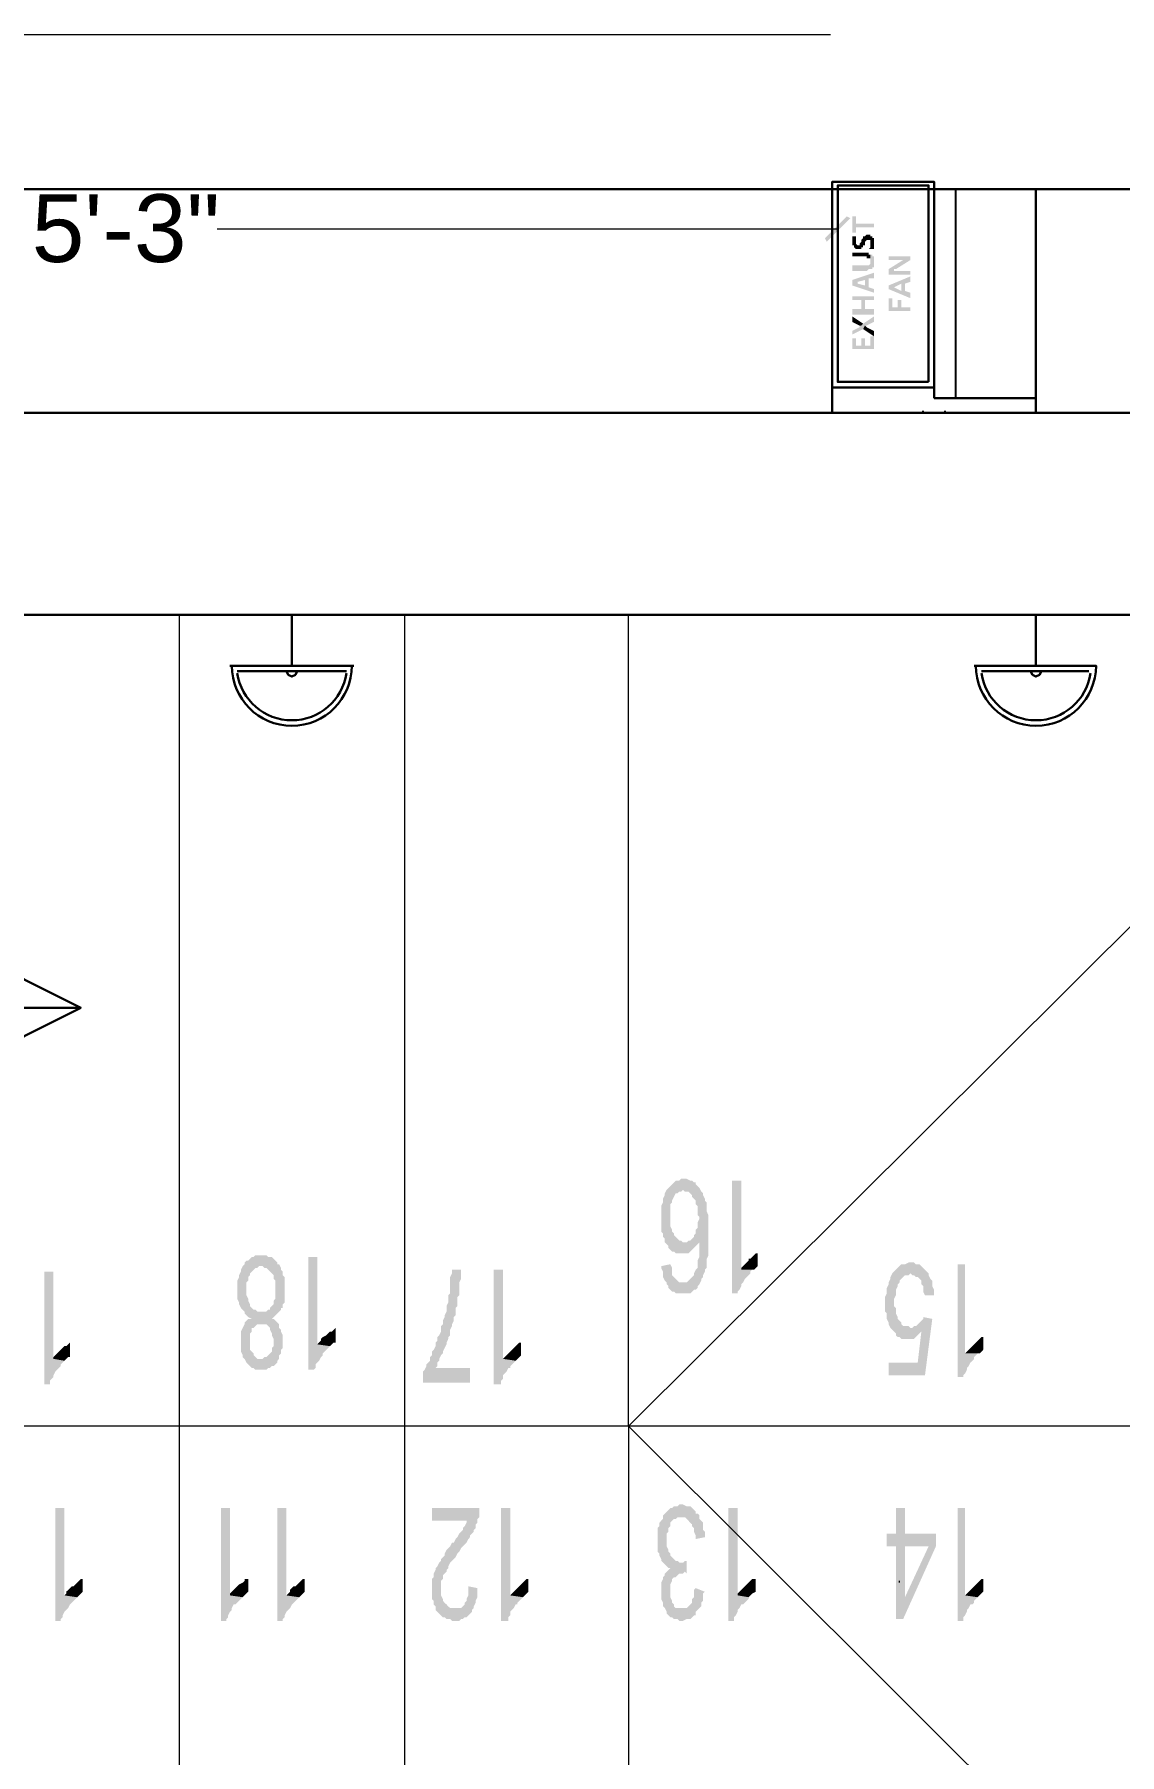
# Model space of a CAD drawing. Header units: inches. Extents: x 3324238 to 135265466, y -1036581 to 20094598.
# Drawn here: x 3353589 to 3353637.1, y -519429.8 to -519353.6 of the extents above; entities that cross this region are included whole.
import ezdxf

# ---------------------------------------------------------------- set-up
doc = ezdxf.new("R2010")
doc.units = ezdxf.units.IN
doc.header["$MEASUREMENT"] = 0
for name, color, linetype in [('PDF_Geometry', 7, 'Continuous'), ('PDF_Solid Fills', 7, 'Continuous'), ('PDF_Text', 1, 'Continuous')]:
    doc.layers.add(name, color=color, linetype=linetype)
doc.styles.add('PDF Arial', font='arial.ttf')

msp = doc.modelspace()

# ---------------------------------------------------------------- hatches: boundary and pattern name
at = {"layer": 'PDF_Solid Fills', "lineweight": 30, "transparency": 33554559}
for color, points in [(256, [(3353625.263, -519361.651), (3353625.263, -519362.376), (3353625.424, -519362.376), (3353625.424, -519362.135), (3353626.23, -519362.135), (3353626.23, -519361.974), (3353625.424, -519361.974), (3353625.424, -519361.651)]), (256, [(3353625.263, -519362.779), (3353625.263, -519362.779), (3353625.263, -519362.779), (3353625.263, -519362.86), (3353625.263, -519362.86), (3353625.263, -519362.86), (3353625.263, -519362.86), (3353625.263, -519362.94), (3353625.263, -519362.94), (3353625.344, -519362.94), (3353625.344, -519363.021), (3353625.344, -519363.021), (3353625.344, -519363.021), (3353625.344, -519363.021), (3353625.344, -519363.021), (3353625.424, -519363.102), (3353625.424, -519362.779), (3353625.424, -519362.699), (3353625.424, -519362.699), (3353625.424, -519362.699), (3353625.424, -519362.618), (3353625.424, -519362.618), (3353625.424, -519362.618), (3353625.424, -519362.538), (3353625.424, -519362.538), (3353625.505, -519362.538), (3353625.263, -519362.538), (3353625.263, -519362.538), (3353625.263, -519362.538), (3353625.263, -519362.618), (3353625.263, -519362.618), (3353625.263, -519362.618), (3353625.263, -519362.618), (3353625.263, -519362.699), (3353625.263, -519362.699)]), (256, [(3353625.424, -519363.102), (3353625.424, -519363.102), (3353625.424, -519363.102), (3353625.424, -519363.102), (3353625.505, -519363.102), (3353625.505, -519363.102), (3353625.505, -519363.102), (3353625.505, -519363.102), (3353625.586, -519363.102), (3353625.586, -519363.102), (3353625.586, -519363.102), (3353625.666, -519363.102), (3353625.666, -519363.102), (3353625.666, -519363.021), (3353625.666, -519363.021), (3353625.747, -519363.021), (3353625.747, -519363.021), (3353625.747, -519363.021), (3353625.747, -519362.94), (3353625.747, -519362.94), (3353625.827, -519362.94), (3353625.827, -519362.86), (3353625.827, -519362.86), (3353625.827, -519362.86), (3353625.827, -519362.779), (3353625.827, -519362.779), (3353625.827, -519362.779), (3353625.908, -519362.699), (3353625.908, -519362.699), (3353625.908, -519362.699), (3353625.908, -519362.699), (3353625.908, -519362.699), (3353625.988, -519362.699), (3353625.988, -519362.699), (3353625.988, -519362.699), (3353625.988, -519362.699), (3353626.069, -519362.699), (3353626.069, -519362.699), (3353626.069, -519362.699), (3353626.069, -519362.699), (3353626.069, -519362.779), (3353626.069, -519362.779), (3353626.069, -519362.779), (3353626.069, -519362.86), (3353626.069, -519362.538), (3353626.069, -519362.538), (3353626.069, -519362.457), (3353625.988, -519362.457), (3353625.988, -519362.457), (3353625.988, -519362.457), (3353625.908, -519362.457), (3353625.908, -519362.457), (3353625.908, -519362.457), (3353625.908, -519362.457), (3353625.827, -519362.538), (3353625.827, -519362.538), (3353625.827, -519362.538), (3353625.827, -519362.538), (3353625.747, -519362.538), (3353625.747, -519362.538), (3353625.747, -519362.618), (3353625.747, -519362.618), (3353625.747, -519362.618), (3353625.666, -519362.699), (3353625.666, -519362.699), (3353625.666, -519362.699), (3353625.666, -519362.779), (3353625.666, -519362.779), (3353625.666, -519362.779), (3353625.586, -519362.86), (3353625.586, -519362.86), (3353625.586, -519362.86), (3353625.586, -519362.86), (3353625.586, -519362.86), (3353625.586, -519362.94), (3353625.505, -519362.94), (3353625.505, -519362.94), (3353625.505, -519362.94), (3353625.505, -519362.94), (3353625.424, -519362.86), (3353625.424, -519362.86), (3353625.424, -519362.86), (3353625.424, -519362.86), (3353625.424, -519362.779), (3353625.424, -519362.779), (3353625.424, -519362.779)]), (256, [(3353625.988, -519363.102), (3353626.15, -519363.102), (3353626.15, -519363.102), (3353626.23, -519363.102), (3353626.23, -519363.021), (3353626.23, -519363.021), (3353626.23, -519363.021), (3353626.23, -519363.021), (3353626.23, -519362.94), (3353626.23, -519362.94), (3353626.23, -519362.94), (3353626.23, -519362.86), (3353626.23, -519362.86), (3353626.23, -519362.779), (3353626.23, -519362.779), (3353626.23, -519362.779), (3353626.23, -519362.699), (3353626.23, -519362.699), (3353626.23, -519362.699), (3353626.23, -519362.618), (3353626.23, -519362.618), (3353626.23, -519362.618), (3353626.15, -519362.618), (3353626.15, -519362.538), (3353626.15, -519362.538), (3353626.15, -519362.538), (3353626.15, -519362.538), (3353626.15, -519362.538), (3353626.069, -519362.538), (3353626.069, -519362.86), (3353626.069, -519362.86), (3353626.069, -519362.86), (3353626.069, -519362.94), (3353626.069, -519362.94), (3353626.069, -519362.94), (3353626.069, -519363.021), (3353626.069, -519363.021), (3353626.069, -519363.021), (3353625.988, -519363.102)]), (256, [(3353625.263, -519363.263), (3353625.263, -519363.424), (3353625.827, -519363.424), (3353625.827, -519363.424), (3353625.908, -519363.424), (3353625.908, -519363.505), (3353625.908, -519363.505), (3353625.988, -519363.505), (3353625.988, -519363.505), (3353625.988, -519363.505), (3353625.988, -519363.505), (3353626.069, -519363.505), (3353626.069, -519363.505), (3353626.069, -519363.585), (3353626.069, -519363.585), (3353626.069, -519363.585), (3353626.069, -519363.666), (3353626.069, -519363.666), (3353626.069, -519363.343), (3353626.069, -519363.343), (3353626.069, -519363.343), (3353625.988, -519363.343), (3353625.988, -519363.263), (3353625.988, -519363.263), (3353625.988, -519363.263), (3353625.908, -519363.263), (3353625.908, -519363.263), (3353625.908, -519363.263), (3353625.827, -519363.263), (3353625.827, -519363.263)]), (256, [(3353625.263, -519363.827), (3353625.263, -519364.069), (3353625.827, -519364.069), (3353625.827, -519364.069), (3353625.908, -519364.069), (3353625.908, -519364.069), (3353625.908, -519364.069), (3353625.988, -519363.988), (3353625.988, -519363.988), (3353625.988, -519363.988), (3353625.988, -519363.988), (3353626.069, -519363.988), (3353626.069, -519363.988), (3353626.069, -519363.988), (3353626.069, -519363.988), (3353626.15, -519363.988), (3353626.15, -519363.907), (3353626.15, -519363.907), (3353626.15, -519363.907), (3353626.15, -519363.907), (3353626.23, -519363.907), (3353626.23, -519363.827), (3353626.23, -519363.827), (3353626.23, -519363.827), (3353626.23, -519363.827), (3353626.23, -519363.746), (3353626.23, -519363.746), (3353626.23, -519363.746), (3353626.23, -519363.666), (3353626.23, -519363.666), (3353626.23, -519363.666), (3353626.23, -519363.585), (3353626.23, -519363.585), (3353626.23, -519363.585), (3353626.23, -519363.585), (3353626.23, -519363.505), (3353626.23, -519363.505), (3353626.23, -519363.505), (3353626.23, -519363.424), (3353626.15, -519363.424), (3353626.15, -519363.424), (3353626.15, -519363.424), (3353626.15, -519363.424), (3353626.15, -519363.343), (3353626.15, -519363.343), (3353626.069, -519363.343), (3353626.069, -519363.343), (3353626.069, -519363.666), (3353626.069, -519363.666), (3353626.069, -519363.666), (3353626.069, -519363.746), (3353626.069, -519363.746), (3353626.069, -519363.746), (3353626.069, -519363.746), (3353626.069, -519363.746), (3353625.988, -519363.827), (3353625.988, -519363.827), (3353625.988, -519363.827), (3353625.988, -519363.827), (3353625.908, -519363.827), (3353625.908, -519363.827), (3353625.908, -519363.827), (3353625.827, -519363.827), (3353625.827, -519363.827)]), (256, [(3353626.875, -519363.424), (3353626.875, -519363.585), (3353627.439, -519363.585), (3353627.439, -519363.585), (3353627.439, -519363.585), (3353627.519, -519363.585), (3353627.519, -519363.585), (3353627.519, -519363.585), (3353627.519, -519363.585), (3353627.519, -519363.585), (3353627.842, -519363.585), (3353627.842, -519363.424)]), (256, [(3353626.875, -519363.988), (3353627.116, -519364.069), (3353627.116, -519364.069), (3353627.116, -519363.988), (3353627.116, -519363.988), (3353627.197, -519363.988), (3353627.842, -519363.585), (3353627.519, -519363.585), (3353627.519, -519363.585), (3353627.519, -519363.585), (3353627.519, -519363.585), (3353627.519, -519363.585)]), (256, [(3353625.263, -519364.471), (3353625.424, -519364.633), (3353625.424, -519364.633), (3353625.424, -519364.633), (3353625.505, -519364.633), (3353625.505, -519364.552), (3353625.827, -519364.471), (3353625.827, -519364.713), (3353625.988, -519364.391), (3353626.23, -519364.391), (3353626.23, -519364.149)]), (256, [(3353625.263, -519364.471), (3353625.263, -519364.713), (3353626.23, -519365.035), (3353626.23, -519364.874), (3353625.988, -519364.794), (3353625.988, -519364.391), (3353625.827, -519364.713), (3353625.505, -519364.633), (3353625.505, -519364.633), (3353625.424, -519364.633), (3353625.424, -519364.633), (3353625.424, -519364.633)]), (256, [(3353626.875, -519363.988), (3353626.875, -519364.23), (3353627.842, -519364.23), (3353627.842, -519364.069), (3353627.197, -519364.069), (3353627.197, -519364.069), (3353627.197, -519364.069), (3353627.116, -519364.069), (3353627.116, -519364.069), (3353627.116, -519364.069), (3353627.116, -519364.069), (3353627.116, -519364.069)]), (256, [(3353626.875, -519364.713), (3353627.036, -519364.794), (3353627.036, -519364.794), (3353627.036, -519364.794), (3353627.036, -519364.794), (3353627.116, -519364.794), (3353627.439, -519364.633), (3353627.439, -519364.955), (3353627.6, -519364.633), (3353627.842, -519364.552), (3353627.842, -519364.31)]), (256, [(3353625.263, -519365.196), (3353625.263, -519365.358), (3353625.666, -519365.358), (3353625.666, -519365.76), (3353625.827, -519365.358), (3353626.23, -519365.358), (3353626.23, -519365.196)]), (256, [(3353626.875, -519364.713), (3353626.875, -519364.874), (3353627.842, -519365.277), (3353627.842, -519365.035), (3353627.6, -519364.955), (3353627.6, -519364.633), (3353627.439, -519364.955), (3353627.116, -519364.794), (3353627.036, -519364.794), (3353627.036, -519364.794), (3353627.036, -519364.794), (3353627.036, -519364.794)]), (256, [(3353626.875, -519365.277), (3353626.875, -519365.841), (3353627.842, -519365.841), (3353627.842, -519365.68), (3353627.439, -519365.68), (3353627.439, -519365.358), (3353627.278, -519365.358), (3353627.278, -519365.68), (3353627.036, -519365.68), (3353627.036, -519365.277)]), (256, [(3353625.263, -519365.76), (3353625.263, -519366.002), (3353626.23, -519366.002), (3353626.23, -519365.76), (3353625.827, -519365.76), (3353625.827, -519365.358), (3353625.666, -519365.76)]), (256, [(3353625.263, -519366.083), (3353625.263, -519366.325), (3353625.586, -519366.486), (3353625.586, -519366.486), (3353625.586, -519366.486), (3353625.666, -519366.486), (3353625.666, -519366.486), (3353625.666, -519366.486), (3353625.747, -519366.405)]), (256, [(3353625.263, -519366.727), (3353625.263, -519366.888), (3353625.747, -519366.647), (3353625.827, -519366.486), (3353625.827, -519366.486), (3353625.908, -519366.486), (3353625.908, -519366.486), (3353626.23, -519366.325), (3353626.23, -519366.083), (3353625.747, -519366.405), (3353625.666, -519366.486), (3353625.666, -519366.486), (3353625.586, -519366.486), (3353625.586, -519366.486), (3353625.586, -519366.566)]), (256, [(3353625.747, -519366.647), (3353626.23, -519366.969), (3353626.23, -519366.727), (3353625.908, -519366.566), (3353625.908, -519366.566), (3353625.827, -519366.486), (3353625.827, -519366.486), (3353625.827, -519366.486)]), (256, [(3353625.263, -519367.05), (3353625.263, -519367.533), (3353626.23, -519367.533), (3353626.23, -519366.969), (3353626.069, -519366.969), (3353626.069, -519367.372), (3353625.827, -519367.372), (3353625.827, -519367.05), (3353625.666, -519367.05), (3353625.666, -519367.372), (3353625.424, -519367.372), (3353625.424, -519367.05)]), (1, [(3353617.045, -519407.174), (3353617.77, -519407.094), (3353617.77, -519407.094), (3353617.69, -519407.013), (3353617.609, -519407.013), (3353617.528, -519406.932), (3353617.448, -519406.852), (3353617.367, -519406.771), (3353617.367, -519406.691), (3353617.287, -519406.61), (3353617.287, -519406.53), (3353617.206, -519406.368), (3353617.206, -519406.288), (3353617.206, -519406.127), (3353617.206, -519405.966), (3353617.206, -519405.804), (3353617.206, -519405.724), (3353617.206, -519405.563), (3353617.206, -519405.402), (3353617.287, -519405.321), (3353617.287, -519405.24), (3353617.367, -519405.079), (3353617.367, -519405.079), (3353617.448, -519404.918), (3353617.528, -519404.918), (3353617.609, -519404.838), (3353617.69, -519404.838), (3353617.77, -519404.757), (3353617.045, -519404.757), (3353616.964, -519404.918), (3353616.964, -519404.999), (3353616.884, -519405.16), (3353616.884, -519405.16), (3353616.884, -519405.321), (3353616.803, -519405.482), (3353616.803, -519405.563), (3353616.803, -519405.724), (3353616.803, -519405.885), (3353616.803, -519405.966), (3353616.803, -519406.046), (3353616.803, -519406.207), (3353616.803, -519406.368), (3353616.803, -519406.449), (3353616.803, -519406.61), (3353616.884, -519406.691), (3353616.884, -519406.852), (3353616.964, -519406.932), (3353616.964, -519407.094)]), (1, [(3353618.495, -519408.947), (3353618.576, -519408.786), (3353618.576, -519408.786), (3353618.576, -519408.705), (3353618.656, -519408.624), (3353618.656, -519408.544), (3353618.737, -519408.383), (3353618.737, -519408.302), (3353618.818, -519408.222), (3353618.818, -519408.06), (3353618.818, -519407.98), (3353618.818, -519407.819), (3353618.898, -519407.658), (3353618.898, -519407.496), (3353618.898, -519407.416), (3353618.898, -519407.255), (3353618.898, -519407.094), (3353618.898, -519406.852), (3353618.898, -519406.691), (3353618.898, -519406.691), (3353618.898, -519406.449), (3353618.898, -519406.288), (3353618.898, -519406.127), (3353618.898, -519405.966), (3353618.898, -519405.885), (3353618.818, -519405.724), (3353618.818, -519405.563), (3353618.818, -519405.482), (3353618.818, -519405.321), (3353618.737, -519405.24), (3353618.737, -519405.16), (3353618.656, -519404.999), (3353618.656, -519404.918), (3353618.576, -519404.838), (3353618.576, -519404.838), (3353618.495, -519404.676), (3353618.415, -519404.596), (3353618.334, -519404.515), (3353618.334, -519404.435), (3353618.254, -519404.435), (3353618.173, -519404.354), (3353618.092, -519404.354), (3353617.931, -519404.274), (3353617.851, -519404.274), (3353617.77, -519404.274), (3353617.77, -519404.274), (3353617.69, -519404.274), (3353617.609, -519404.354), (3353617.528, -519404.354), (3353617.448, -519404.354), (3353617.367, -519404.435), (3353617.287, -519404.515), (3353617.287, -519404.515), (3353617.206, -519404.596), (3353617.126, -519404.676), (3353617.045, -519404.757), (3353617.77, -519404.757), (3353617.851, -519404.838), (3353617.931, -519404.838), (3353618.012, -519404.838), (3353618.092, -519404.918), (3353618.173, -519404.999), (3353618.173, -519405.079), (3353618.254, -519405.16), (3353618.334, -519405.24), (3353618.334, -519405.402), (3353618.415, -519405.482), (3353618.415, -519405.563), (3353618.415, -519405.724), (3353618.415, -519405.885), (3353618.495, -519405.966), (3353618.495, -519406.046), (3353618.415, -519406.207), (3353618.415, -519406.288), (3353618.415, -519406.449), (3353618.334, -519406.53), (3353618.334, -519406.691), (3353618.254, -519406.771), (3353618.254, -519406.852), (3353618.173, -519406.932), (3353618.495, -519406.932), (3353618.495, -519407.013), (3353618.495, -519407.174), (3353618.495, -519407.335), (3353618.495, -519407.496), (3353618.495, -519407.658), (3353618.495, -519407.738), (3353618.415, -519407.899), (3353618.415, -519407.98), (3353618.415, -519408.141), (3353618.415, -519408.222), (3353618.334, -519408.302), (3353618.254, -519408.463), (3353618.254, -519408.544), (3353618.173, -519408.624), (3353618.092, -519408.705), (3353618.092, -519408.705), (3353618.012, -519408.786), (3353617.931, -519408.866), (3353617.851, -519408.866), (3353617.77, -519408.866)]), (1, [(3353619.946, -519409.35), (3353620.187, -519409.35), (3353620.187, -519409.35), (3353620.187, -519409.269), (3353620.268, -519409.188), (3353620.348, -519409.027), (3353620.348, -519408.947), (3353620.429, -519408.866), (3353620.51, -519408.705), (3353620.59, -519408.624), (3353620.671, -519408.544), (3353620.751, -519408.463), (3353620.751, -519408.383), (3353620.832, -519408.302), (3353620.348, -519408.302), (3353620.348, -519404.354), (3353619.946, -519404.354)]), (1, [(3353617.77, -519407.577), (3353617.77, -519407.577), (3353617.851, -519407.577), (3353617.931, -519407.577), (3353618.012, -519407.577), (3353618.092, -519407.496), (3353618.173, -519407.416), (3353618.173, -519407.416), (3353618.254, -519407.335), (3353618.334, -519407.255), (3353618.415, -519407.174), (3353618.495, -519407.094), (3353618.495, -519406.932), (3353618.173, -519406.932), (3353618.092, -519407.013), (3353618.012, -519407.013), (3353617.931, -519407.094), (3353617.77, -519407.094), (3353617.045, -519407.174), (3353617.126, -519407.255), (3353617.126, -519407.335), (3353617.206, -519407.416), (3353617.287, -519407.496), (3353617.367, -519407.496), (3353617.448, -519407.577), (3353617.528, -519407.577), (3353617.609, -519407.577)]), (1, [(3353598.352, -519410.155), (3353599.078, -519410.155), (3353598.997, -519410.155), (3353598.916, -519410.155), (3353598.836, -519410.075), (3353598.755, -519410.075), (3353598.675, -519409.994), (3353598.594, -519409.914), (3353598.594, -519409.833), (3353598.514, -519409.672), (3353598.514, -519409.591), (3353598.433, -519409.43), (3353598.433, -519409.269), (3353598.433, -519409.188), (3353598.433, -519409.027), (3353598.433, -519408.866), (3353598.514, -519408.786), (3353598.514, -519408.624), (3353598.594, -519408.544), (3353598.594, -519408.463), (3353598.675, -519408.383), (3353598.755, -519408.302), (3353598.836, -519408.222), (3353598.916, -519408.222), (3353598.997, -519408.141), (3353599.078, -519408.141), (3353599.883, -519408.06), (3353599.803, -519408.06), (3353599.803, -519407.98), (3353599.722, -519407.899), (3353599.642, -519407.819), (3353599.561, -519407.738), (3353599.48, -519407.738), (3353599.4, -519407.738), (3353599.319, -519407.658), (3353599.158, -519407.658), (3353599.078, -519407.658), (3353599.078, -519407.658), (3353598.916, -519407.658), (3353598.836, -519407.658), (3353598.755, -519407.738), (3353598.675, -519407.738), (3353598.594, -519407.819), (3353598.514, -519407.899), (3353598.433, -519407.899), (3353598.352, -519407.98), (3353598.352, -519408.06), (3353598.272, -519408.141), (3353598.191, -519408.302), (3353598.191, -519408.383), (3353598.111, -519408.544), (3353598.111, -519408.624), (3353598.03, -519408.786), (3353598.03, -519408.866), (3353598.03, -519409.027), (3353598.03, -519409.188), (3353598.03, -519409.188), (3353598.03, -519409.35), (3353598.03, -519409.511), (3353598.03, -519409.591), (3353598.111, -519409.752), (3353598.111, -519409.833), (3353598.191, -519409.994), (3353598.191, -519409.994), (3353598.272, -519410.075)]), (1, [(3353601.172, -519412.734), (3353601.414, -519412.734), (3353601.414, -519412.734), (3353601.495, -519412.653), (3353601.495, -519412.492), (3353601.575, -519412.411), (3353601.656, -519412.331), (3353601.736, -519412.17), (3353601.817, -519412.089), (3353601.817, -519412.008), (3353601.898, -519411.928), (3353601.978, -519411.847), (3353602.059, -519411.767), (3353602.139, -519411.686), (3353601.575, -519411.606), (3353601.575, -519407.738), (3353601.172, -519407.738)]), (1, [(3353620.832, -519408.302), (3353620.912, -519408.302), (3353620.993, -519408.222), (3353621.074, -519408.141), (3353621.074, -519407.577), (3353621.074, -519407.577), (3353620.993, -519407.577), (3353620.912, -519407.658), (3353620.832, -519407.738), (3353620.751, -519407.819), (3353620.671, -519407.819), (3353620.671, -519407.899), (3353620.59, -519407.98), (3353620.51, -519408.06), (3353620.429, -519408.141), (3353620.348, -519408.222), (3353620.348, -519408.302)]), (1, [(3353628.486, -519409.43), (3353628.889, -519409.43), (3353628.889, -519409.35), (3353628.889, -519409.188), (3353628.808, -519409.027), (3353628.808, -519408.947), (3353628.808, -519408.786), (3353628.728, -519408.705), (3353628.647, -519408.544), (3353628.647, -519408.463), (3353628.567, -519408.383), (3353628.486, -519408.302), (3353628.406, -519408.222), (3353628.325, -519408.141), (3353628.325, -519408.141), (3353628.244, -519408.06), (3353628.083, -519408.06), (3353628.003, -519407.98), (3353627.922, -519407.98), (3353627.842, -519407.98), (3353627.842, -519407.98), (3353627.761, -519407.98), (3353627.6, -519408.06), (3353627.519, -519408.06), (3353627.439, -519408.06), (3353627.358, -519408.141), (3353627.278, -519408.222), (3353627.278, -519408.222), (3353627.197, -519408.302), (3353627.116, -519408.383), (3353627.036, -519408.463), (3353627.842, -519408.463), (3353627.842, -519408.463), (3353627.922, -519408.544), (3353628.003, -519408.544), (3353628.083, -519408.624), (3353628.164, -519408.624), (3353628.244, -519408.705), (3353628.325, -519408.786), (3353628.325, -519408.947), (3353628.406, -519409.027), (3353628.406, -519409.188), (3353628.406, -519409.269)]), (1, [(3353589.49, -519413.378), (3353589.731, -519413.378), (3353589.731, -519413.378), (3353589.731, -519413.217), (3353589.812, -519413.136), (3353589.892, -519413.056), (3353589.892, -519412.975), (3353589.973, -519412.814), (3353590.054, -519412.734), (3353590.134, -519412.653), (3353590.215, -519412.572), (3353590.215, -519412.492), (3353590.295, -519412.411), (3353590.376, -519412.331), (3353589.892, -519412.25), (3353589.892, -519408.383), (3353589.49, -519408.383)]), (1, [(3353599.078, -519412.734), (3353599.158, -519412.734), (3353599.239, -519412.734), (3353599.319, -519412.734), (3353599.4, -519412.653), (3353599.48, -519412.653), (3353599.561, -519412.572), (3353599.642, -519412.572), (3353599.722, -519412.492), (3353599.803, -519412.411), (3353599.803, -519412.331), (3353599.883, -519412.25), (3353599.883, -519412.089), (3353599.964, -519412.008), (3353599.964, -519411.847), (3353600.044, -519411.767), (3353600.044, -519411.606), (3353600.044, -519411.444), (3353600.044, -519411.364), (3353600.044, -519411.203), (3353599.964, -519411.042), (3353599.964, -519410.961), (3353599.883, -519410.88), (3353599.883, -519410.8), (3353599.883, -519410.719), (3353599.803, -519410.639), (3353599.722, -519410.558), (3353599.642, -519410.478), (3353599.561, -519410.478), (3353599.561, -519410.478), (3353599.642, -519410.397), (3353599.722, -519410.316), (3353599.803, -519410.236), (3353599.883, -519410.155), (3353599.964, -519410.075), (3353599.964, -519409.994), (3353600.044, -519409.994), (3353600.044, -519409.833), (3353600.125, -519409.752), (3353600.125, -519409.591), (3353600.125, -519409.511), (3353600.125, -519409.35), (3353600.125, -519409.188), (3353600.125, -519409.027), (3353600.125, -519408.947), (3353600.125, -519408.786), (3353600.125, -519408.624), (3353600.044, -519408.544), (3353600.044, -519408.383), (3353599.964, -519408.302), (3353599.964, -519408.222), (3353599.883, -519408.06), (3353599.078, -519408.141), (3353599.158, -519408.141), (3353599.239, -519408.222), (3353599.319, -519408.222), (3353599.4, -519408.302), (3353599.48, -519408.383), (3353599.561, -519408.463), (3353599.642, -519408.544), (3353599.642, -519408.705), (3353599.722, -519408.786), (3353599.722, -519408.947), (3353599.722, -519409.027), (3353599.722, -519409.188), (3353599.722, -519409.269), (3353599.722, -519409.43), (3353599.722, -519409.591), (3353599.642, -519409.672), (3353599.642, -519409.833), (3353599.561, -519409.914), (3353599.48, -519409.994), (3353599.48, -519410.075), (3353599.4, -519410.075), (3353599.319, -519410.155), (3353599.158, -519410.155), (3353599.078, -519410.155), (3353598.352, -519410.155), (3353598.352, -519410.236), (3353598.433, -519410.316), (3353598.514, -519410.397), (3353598.675, -519410.478), (3353598.594, -519410.478), (3353598.514, -519410.478), (3353598.433, -519410.558), (3353598.352, -519410.639), (3353599.078, -519410.719), (3353599.158, -519410.719), (3353599.239, -519410.719), (3353599.319, -519410.719), (3353599.4, -519410.8), (3353599.48, -519410.88), (3353599.48, -519410.961), (3353599.561, -519411.122), (3353599.561, -519411.203), (3353599.642, -519411.364), (3353599.642, -519411.525), (3353599.642, -519411.525), (3353599.642, -519411.686), (3353599.561, -519411.767), (3353599.561, -519411.928), (3353599.48, -519412.008), (3353599.4, -519412.089), (3353599.319, -519412.17), (3353599.239, -519412.17), (3353599.158, -519412.25), (3353599.078, -519412.25), (3353598.352, -519412.25), (3353598.433, -519412.411), (3353598.433, -519412.411), (3353598.514, -519412.492), (3353598.594, -519412.572), (3353598.675, -519412.653), (3353598.755, -519412.653), (3353598.836, -519412.734), (3353598.916, -519412.734), (3353598.997, -519412.734)]), (1, [(3353606.248, -519413.298), (3353608.343, -519413.298), (3353608.343, -519412.653), (3353606.812, -519412.653), (3353606.812, -519412.653), (3353606.893, -519412.572), (3353606.893, -519412.411), (3353606.974, -519412.331), (3353606.974, -519412.25), (3353607.054, -519412.089), (3353607.135, -519412.008), (3353607.135, -519411.928), (3353607.215, -519411.767), (3353607.296, -519411.606), (3353607.296, -519411.525), (3353607.376, -519411.364), (3353607.376, -519411.283), (3353607.457, -519411.203), (3353607.457, -519411.042), (3353607.457, -519410.961), (3353607.538, -519410.8), (3353607.538, -519410.719), (3353607.618, -519410.558), (3353607.618, -519410.397), (3353607.699, -519410.316), (3353607.699, -519410.155), (3353607.699, -519409.994), (3353607.779, -519409.914), (3353607.779, -519409.752), (3353607.779, -519409.672), (3353607.779, -519409.511), (3353607.86, -519409.43), (3353607.86, -519409.269), (3353607.86, -519409.108), (3353607.86, -519408.947), (3353607.86, -519408.866), (3353607.94, -519408.705), (3353607.94, -519408.544), (3353607.94, -519408.463), (3353607.94, -519408.302), (3353607.538, -519408.302), (3353607.538, -519408.383), (3353607.538, -519408.463), (3353607.457, -519408.624), (3353607.457, -519408.786), (3353607.457, -519408.947), (3353607.457, -519409.027), (3353607.457, -519409.188), (3353607.457, -519409.35), (3353607.376, -519409.43), (3353607.376, -519409.591), (3353607.376, -519409.752), (3353607.376, -519409.752), (3353607.296, -519409.914), (3353607.296, -519410.075), (3353607.296, -519410.155), (3353607.215, -519410.316), (3353607.215, -519410.397), (3353607.135, -519410.558), (3353607.135, -519410.719), (3353607.054, -519410.8), (3353607.054, -519410.961), (3353607.054, -519411.042), (3353606.974, -519411.203), (3353606.893, -519411.283), (3353606.893, -519411.444), (3353606.812, -519411.525), (3353606.812, -519411.686), (3353606.732, -519411.847), (3353606.651, -519411.928), (3353606.651, -519412.089), (3353606.571, -519412.17), (3353606.571, -519412.331), (3353606.49, -519412.411), (3353606.41, -519412.492), (3353606.41, -519412.572), (3353606.329, -519412.734), (3353606.248, -519412.814)]), (1, [(3353609.391, -519413.378), (3353609.713, -519413.378), (3353609.713, -519413.298), (3353609.713, -519413.217), (3353609.794, -519413.136), (3353609.794, -519412.975), (3353609.874, -519412.895), (3353609.955, -519412.814), (3353610.035, -519412.653), (3353610.116, -519412.653), (3353610.116, -519412.572), (3353610.196, -519412.492), (3353610.277, -519412.411), (3353610.358, -519412.331), (3353609.794, -519412.25), (3353609.794, -519408.302), (3353609.391, -519408.302)]), (1, [(3353617.77, -519409.35), (3353617.77, -519409.35), (3353617.931, -519409.35), (3353618.012, -519409.35), (3353618.092, -519409.35), (3353618.173, -519409.269), (3353618.254, -519409.188), (3353618.334, -519409.188), (3353618.415, -519409.108), (3353618.415, -519409.027), (3353618.495, -519408.947), (3353617.77, -519408.866), (3353617.77, -519408.866), (3353617.69, -519408.866), (3353617.609, -519408.866), (3353617.528, -519408.786), (3353617.448, -519408.705), (3353617.367, -519408.624), (3353617.367, -519408.624), (3353617.287, -519408.544), (3353617.287, -519408.383), (3353617.287, -519408.222), (3353617.206, -519408.06), (3353616.803, -519408.141), (3353616.803, -519408.222), (3353616.884, -519408.383), (3353616.884, -519408.544), (3353616.884, -519408.624), (3353616.964, -519408.786), (3353617.045, -519408.866), (3353617.045, -519408.947), (3353617.126, -519409.027), (3353617.126, -519409.108), (3353617.206, -519409.188), (3353617.287, -519409.269), (3353617.367, -519409.269), (3353617.448, -519409.35), (3353617.528, -519409.35), (3353617.69, -519409.35)]), (1, [(3353627.036, -519410.961), (3353627.842, -519410.88), (3353627.842, -519410.88), (3353627.761, -519410.8), (3353627.6, -519410.8), (3353627.519, -519410.8), (3353627.439, -519410.719), (3353627.439, -519410.639), (3353627.358, -519410.558), (3353627.278, -519410.478), (3353627.278, -519410.397), (3353627.197, -519410.236), (3353627.197, -519410.155), (3353627.197, -519409.994), (3353627.116, -519409.914), (3353627.116, -519409.752), (3353627.116, -519409.752), (3353627.116, -519409.591), (3353627.197, -519409.43), (3353627.197, -519409.269), (3353627.197, -519409.188), (3353627.278, -519409.027), (3353627.278, -519408.947), (3353627.358, -519408.866), (3353627.358, -519408.786), (3353627.439, -519408.705), (3353627.519, -519408.624), (3353627.6, -519408.544), (3353627.68, -519408.544), (3353627.761, -519408.544), (3353627.842, -519408.463), (3353627.036, -519408.463), (3353626.955, -519408.624), (3353626.955, -519408.624), (3353626.955, -519408.705), (3353626.875, -519408.866), (3353626.875, -519408.947), (3353626.794, -519409.108), (3353626.794, -519409.188), (3353626.794, -519409.35), (3353626.714, -519409.511), (3353626.714, -519409.591), (3353626.714, -519409.752), (3353626.714, -519409.833), (3353626.714, -519409.994), (3353626.714, -519410.155), (3353626.794, -519410.236), (3353626.794, -519410.397), (3353626.794, -519410.478), (3353626.875, -519410.639), (3353626.875, -519410.719), (3353626.955, -519410.88)]), (1, [(3353629.936, -519413.056), (3353630.178, -519413.056), (3353630.178, -519413.056), (3353630.178, -519412.975), (3353630.259, -519412.895), (3353630.339, -519412.734), (3353630.339, -519412.653), (3353630.42, -519412.572), (3353630.5, -519412.411), (3353630.581, -519412.331), (3353630.662, -519412.25), (3353630.662, -519412.17), (3353630.742, -519412.089), (3353630.823, -519412.008), (3353630.259, -519412.008), (3353630.259, -519408.06), (3353629.936, -519408.06)]), (1, [(3353598.352, -519412.25), (3353599.078, -519412.25), (3353598.997, -519412.25), (3353598.916, -519412.25), (3353598.836, -519412.17), (3353598.755, -519412.089), (3353598.755, -519412.008), (3353598.675, -519411.928), (3353598.594, -519411.847), (3353598.594, -519411.686), (3353598.594, -519411.606), (3353598.594, -519411.444), (3353598.594, -519411.364), (3353598.594, -519411.283), (3353598.594, -519411.122), (3353598.675, -519411.042), (3353598.675, -519410.88), (3353598.755, -519410.88), (3353598.836, -519410.8), (3353598.916, -519410.719), (3353598.997, -519410.719), (3353599.078, -519410.719), (3353598.352, -519410.639), (3353598.352, -519410.719), (3353598.272, -519410.88), (3353598.272, -519410.88), (3353598.191, -519411.042), (3353598.191, -519411.203), (3353598.191, -519411.283), (3353598.191, -519411.444), (3353598.191, -519411.525), (3353598.191, -519411.686), (3353598.191, -519411.767), (3353598.191, -519411.928), (3353598.272, -519412.089), (3353598.272, -519412.17)]), (1, [(3353602.139, -519411.686), (3353602.22, -519411.606), (3353602.3, -519411.525), (3353602.381, -519411.525), (3353602.381, -519410.88), (3353602.381, -519410.88), (3353602.3, -519410.961), (3353602.22, -519411.042), (3353602.139, -519411.042), (3353602.059, -519411.122), (3353601.978, -519411.203), (3353601.978, -519411.203), (3353601.817, -519411.283), (3353601.736, -519411.364), (3353601.736, -519411.444), (3353601.656, -519411.525), (3353601.575, -519411.606)]), (1, [(3353626.875, -519412.975), (3353628.486, -519412.975), (3353628.808, -519410.478), (3353628.406, -519410.397), (3353628.406, -519410.478), (3353628.325, -519410.558), (3353628.244, -519410.639), (3353628.164, -519410.719), (3353628.164, -519410.719), (3353628.083, -519410.8), (3353628.003, -519410.8), (3353627.922, -519410.88), (3353627.842, -519410.88), (3353627.036, -519410.961), (3353627.036, -519410.961), (3353627.116, -519411.042), (3353628.325, -519411.042), (3353628.164, -519412.411), (3353626.875, -519412.411)]), (1, [(3353627.761, -519411.364), (3353627.761, -519411.364), (3353627.842, -519411.364), (3353627.922, -519411.364), (3353628.003, -519411.364), (3353628.083, -519411.283), (3353628.164, -519411.203), (3353628.244, -519411.122), (3353628.325, -519411.042), (3353627.116, -519411.042), (3353627.197, -519411.122), (3353627.197, -519411.203), (3353627.278, -519411.283), (3353627.358, -519411.283), (3353627.439, -519411.364), (3353627.519, -519411.364), (3353627.68, -519411.364)]), (1, [(3353590.376, -519412.331), (3353590.456, -519412.25), (3353590.537, -519412.17), (3353590.618, -519412.17), (3353590.618, -519411.525), (3353590.618, -519411.525), (3353590.537, -519411.606), (3353590.456, -519411.686), (3353590.376, -519411.686), (3353590.295, -519411.767), (3353590.215, -519411.847), (3353590.215, -519411.847), (3353590.134, -519411.928), (3353590.054, -519412.008), (3353589.973, -519412.089), (3353589.892, -519412.17), (3353589.892, -519412.25)]), (1, [(3353610.358, -519412.331), (3353610.438, -519412.25), (3353610.519, -519412.17), (3353610.599, -519412.089), (3353610.599, -519411.525), (3353610.599, -519411.525), (3353610.519, -519411.525), (3353610.438, -519411.606), (3353610.358, -519411.686), (3353610.277, -519411.767), (3353610.196, -519411.847), (3353610.196, -519411.847), (3353610.116, -519411.928), (3353610.035, -519412.008), (3353609.955, -519412.089), (3353609.874, -519412.17), (3353609.794, -519412.25)]), (1, [(3353630.823, -519412.008), (3353630.903, -519412.008), (3353630.984, -519411.928), (3353631.064, -519411.847), (3353631.064, -519411.283), (3353631.064, -519411.283), (3353630.984, -519411.283), (3353630.903, -519411.364), (3353630.823, -519411.444), (3353630.742, -519411.525), (3353630.662, -519411.606), (3353630.662, -519411.606), (3353630.581, -519411.686), (3353630.5, -519411.767), (3353630.42, -519411.847), (3353630.339, -519411.928), (3353630.259, -519412.008)]), (1, [(3353589.973, -519423.852), (3353590.215, -519423.852), (3353590.215, -519423.772), (3353590.295, -519423.691), (3353590.295, -519423.611), (3353590.376, -519423.45), (3353590.456, -519423.369), (3353590.537, -519423.288), (3353590.618, -519423.127), (3353590.618, -519423.127), (3353590.698, -519423.047), (3353590.779, -519422.966), (3353590.859, -519422.886), (3353590.94, -519422.805), (3353590.376, -519422.724), (3353590.376, -519418.857), (3353589.973, -519418.857)]), (1, [(3353597.305, -519423.852), (3353597.547, -519423.852), (3353597.547, -519423.772), (3353597.627, -519423.691), (3353597.627, -519423.611), (3353597.708, -519423.45), (3353597.788, -519423.369), (3353597.788, -519423.288), (3353597.869, -519423.127), (3353597.95, -519423.127), (3353598.03, -519423.047), (3353598.111, -519422.966), (3353598.191, -519422.886), (3353598.272, -519422.805), (3353597.708, -519422.724), (3353597.708, -519418.857), (3353597.305, -519418.857)]), (1, [(3353599.803, -519423.852), (3353600.044, -519423.852), (3353600.044, -519423.772), (3353600.125, -519423.691), (3353600.125, -519423.611), (3353600.206, -519423.45), (3353600.286, -519423.369), (3353600.367, -519423.288), (3353600.447, -519423.127), (3353600.447, -519423.127), (3353600.528, -519423.047), (3353600.608, -519422.966), (3353600.689, -519422.886), (3353600.77, -519422.805), (3353600.206, -519422.724), (3353600.206, -519418.857), (3353599.803, -519418.857)]), (1, [(3353606.812, -519423.369), (3353607.618, -519423.288), (3353607.618, -519423.288), (3353607.538, -519423.288), (3353607.457, -519423.288), (3353607.376, -519423.208), (3353607.296, -519423.127), (3353607.215, -519423.047), (3353607.215, -519423.047), (3353607.135, -519422.966), (3353607.135, -519422.886), (3353607.054, -519422.724), (3353607.054, -519422.563), (3353607.054, -519422.483), (3353607.054, -519422.322), (3353607.054, -519422.241), (3353607.054, -519422.08), (3353607.135, -519421.999), (3353607.135, -519421.838), (3353607.215, -519421.758), (3353607.296, -519421.677), (3353607.296, -519421.596), (3353607.376, -519421.516), (3353607.376, -519421.435), (3353607.457, -519421.274), (3353607.538, -519421.194), (3353607.618, -519421.113), (3353607.699, -519421.032), (3353607.779, -519420.871), (3353607.86, -519420.791), (3353607.94, -519420.63), (3353608.021, -519420.549), (3353608.102, -519420.468), (3353608.182, -519420.388), (3353608.263, -519420.227), (3353608.343, -519420.146), (3353608.343, -519420.066), (3353608.424, -519419.985), (3353608.504, -519419.904), (3353608.504, -519419.824), (3353608.585, -519419.743), (3353608.585, -519419.582), (3353608.666, -519419.502), (3353608.666, -519419.34), (3353608.746, -519419.26), (3353608.746, -519419.26), (3353608.746, -519419.099), (3353608.746, -519418.938), (3353608.746, -519418.857), (3353606.651, -519418.857), (3353606.651, -519419.421), (3353608.182, -519419.421), (3353608.182, -519419.421), (3353608.182, -519419.502), (3353608.102, -519419.663), (3353608.021, -519419.743), (3353608.021, -519419.743), (3353608.021, -519419.824), (3353607.94, -519419.904), (3353607.86, -519419.985), (3353607.779, -519420.146), (3353607.699, -519420.227), (3353607.618, -519420.388), (3353607.538, -519420.388), (3353607.457, -519420.549), (3353607.376, -519420.63), (3353607.296, -519420.71), (3353607.215, -519420.871), (3353607.215, -519420.952), (3353607.135, -519421.032), (3353607.054, -519421.113), (3353607.054, -519421.194), (3353606.974, -519421.274), (3353606.974, -519421.274), (3353606.893, -519421.435), (3353606.812, -519421.516), (3353606.812, -519421.596), (3353606.732, -519421.758), (3353606.732, -519421.838), (3353606.732, -519421.919), (3353606.651, -519421.999), (3353606.651, -519422.16), (3353606.651, -519422.322), (3353606.651, -519422.483), (3353606.651, -519422.483), (3353606.651, -519422.644), (3353606.651, -519422.724), (3353606.651, -519422.886), (3353606.732, -519422.966), (3353606.732, -519423.127), (3353606.812, -519423.208)]), (1, [(3353609.713, -519423.852), (3353610.035, -519423.852), (3353610.035, -519423.772), (3353610.035, -519423.691), (3353610.116, -519423.611), (3353610.116, -519423.45), (3353610.196, -519423.369), (3353610.277, -519423.288), (3353610.358, -519423.127), (3353610.438, -519423.127), (3353610.438, -519423.047), (3353610.519, -519422.966), (3353610.599, -519422.886), (3353610.68, -519422.805), (3353610.116, -519422.724), (3353610.116, -519418.857), (3353609.713, -519418.857)]), (1, [(3353616.884, -519421.274), (3353617.69, -519421.274), (3353617.609, -519421.274), (3353617.528, -519421.194), (3353617.448, -519421.194), (3353617.367, -519421.113), (3353617.287, -519421.032), (3353617.206, -519420.952), (3353617.206, -519420.871), (3353617.126, -519420.791), (3353617.126, -519420.71), (3353617.045, -519420.549), (3353617.045, -519420.388), (3353617.045, -519420.307), (3353617.045, -519420.307), (3353617.045, -519420.146), (3353617.045, -519419.985), (3353617.126, -519419.904), (3353617.126, -519419.743), (3353617.206, -519419.663), (3353617.206, -519419.502), (3353617.287, -519419.421), (3353617.367, -519419.34), (3353617.448, -519419.34), (3353617.528, -519419.26), (3353617.609, -519419.26), (3353617.69, -519419.26), (3353618.495, -519419.179), (3353618.415, -519419.099), (3353618.334, -519419.099), (3353618.334, -519419.018), (3353618.254, -519418.938), (3353618.173, -519418.857), (3353618.092, -519418.776), (3353618.012, -519418.776), (3353617.931, -519418.776), (3353617.77, -519418.696), (3353617.69, -519418.696), (3353617.609, -519418.696), (3353617.528, -519418.776), (3353617.448, -519418.776), (3353617.367, -519418.776), (3353617.287, -519418.857), (3353617.206, -519418.857), (3353617.126, -519418.938), (3353617.045, -519419.018), (3353616.964, -519419.099), (3353616.884, -519419.179), (3353616.884, -519419.179), (3353616.884, -519419.34), (3353616.803, -519419.421), (3353616.723, -519419.502), (3353616.723, -519419.663), (3353616.642, -519419.743), (3353616.642, -519419.904), (3353616.642, -519419.985), (3353616.642, -519420.146), (3353616.642, -519420.307), (3353616.642, -519420.307), (3353616.642, -519420.468), (3353616.642, -519420.63), (3353616.642, -519420.791), (3353616.723, -519420.871), (3353616.723, -519420.952), (3353616.803, -519421.113), (3353616.803, -519421.113), (3353616.803, -519421.194)]), (1, [(3353618.334, -519420.227), (3353618.737, -519420.146), (3353618.737, -519420.066), (3353618.737, -519419.904), (3353618.656, -519419.824), (3353618.656, -519419.663), (3353618.656, -519419.502), (3353618.576, -519419.421), (3353618.495, -519419.34), (3353618.495, -519419.179), (3353617.69, -519419.26), (3353617.77, -519419.26), (3353617.851, -519419.26), (3353617.931, -519419.34), (3353618.012, -519419.421), (3353618.092, -519419.502), (3353618.092, -519419.502), (3353618.173, -519419.582), (3353618.173, -519419.663), (3353618.254, -519419.743), (3353618.254, -519419.904), (3353618.334, -519420.066)]), (1, [(3353619.784, -519423.852), (3353620.026, -519423.852), (3353620.026, -519423.772), (3353620.026, -519423.691), (3353620.107, -519423.611), (3353620.187, -519423.45), (3353620.187, -519423.369), (3353620.268, -519423.288), (3353620.348, -519423.127), (3353620.429, -519423.127), (3353620.51, -519423.047), (3353620.59, -519422.966), (3353620.671, -519422.886), (3353620.671, -519422.805), (3353620.187, -519422.724), (3353620.187, -519418.857), (3353619.784, -519418.857)]), (1, [(3353627.197, -519423.772), (3353627.519, -519423.772), (3353628.97, -519420.549), (3353628.97, -519419.985), (3353627.6, -519419.985), (3353627.6, -519418.857), (3353627.197, -519418.857), (3353627.197, -519419.985), (3353626.794, -519419.985), (3353626.794, -519420.549), (3353627.197, -519420.549), (3353628.647, -519420.549), (3353627.6, -519422.805)]), (1, [(3353629.936, -519423.852), (3353630.178, -519423.852), (3353630.178, -519423.772), (3353630.178, -519423.691), (3353630.259, -519423.611), (3353630.339, -519423.45), (3353630.339, -519423.369), (3353630.42, -519423.288), (3353630.5, -519423.127), (3353630.581, -519423.127), (3353630.662, -519423.047), (3353630.662, -519422.966), (3353630.742, -519422.886), (3353630.823, -519422.805), (3353630.259, -519422.724), (3353630.259, -519418.857), (3353629.936, -519418.857)]), (1, [(3353627.197, -519423.772), (3353627.6, -519422.805), (3353627.6, -519420.549), (3353628.647, -519420.549), (3353627.197, -519420.549)]), (1, [(3353617.69, -519423.852), (3353617.77, -519423.852), (3353617.931, -519423.772), (3353618.012, -519423.772), (3353618.092, -519423.772), (3353618.173, -519423.691), (3353618.254, -519423.611), (3353618.334, -519423.611), (3353618.334, -519423.53), (3353618.334, -519423.45), (3353618.415, -519423.369), (3353617.69, -519423.288), (3353617.609, -519423.288), (3353617.528, -519423.288), (3353617.448, -519423.288), (3353617.367, -519423.208), (3353617.367, -519423.127), (3353617.287, -519423.047), (3353617.287, -519422.966), (3353617.206, -519422.805), (3353617.206, -519422.724), (3353617.206, -519422.563), (3353617.206, -519422.483), (3353617.206, -519422.322), (3353617.206, -519422.241), (3353617.287, -519422.08), (3353617.287, -519421.999), (3353617.367, -519421.919), (3353617.448, -519421.919), (3353617.528, -519421.838), (3353617.609, -519421.758), (3353617.69, -519421.758), (3353617.77, -519421.758), (3353617.851, -519421.677), (3353617.045, -519421.677), (3353616.964, -519421.758), (3353616.964, -519421.838), (3353616.884, -519421.919), (3353616.884, -519421.999), (3353616.803, -519422.16), (3353616.803, -519422.241), (3353616.803, -519422.402), (3353616.803, -519422.563), (3353616.803, -519422.644), (3353616.803, -519422.805), (3353616.803, -519422.886), (3353616.884, -519423.047), (3353616.884, -519423.208), (3353616.884, -519423.208), (3353616.964, -519423.288), (3353617.045, -519423.45), (3353617.045, -519423.53), (3353617.126, -519423.611), (3353617.206, -519423.691), (3353617.287, -519423.691), (3353617.367, -519423.772), (3353617.448, -519423.772), (3353617.528, -519423.772), (3353617.609, -519423.852)]), (1, [(3353617.931, -519421.758), (3353617.931, -519421.194), (3353617.931, -519421.194), (3353617.851, -519421.194), (3353617.77, -519421.274), (3353617.69, -519421.274), (3353616.884, -519421.274), (3353616.964, -519421.355), (3353617.045, -519421.435), (3353617.126, -519421.516), (3353617.206, -519421.516), (3353617.126, -519421.596), (3353617.045, -519421.677), (3353617.851, -519421.677)]), (1, [(3353590.94, -519422.805), (3353591.02, -519422.724), (3353591.101, -519422.644), (3353591.182, -519422.563), (3353591.182, -519421.999), (3353591.182, -519421.999), (3353591.101, -519421.999), (3353591.02, -519422.08), (3353590.94, -519422.16), (3353590.859, -519422.241), (3353590.779, -519422.322), (3353590.698, -519422.322), (3353590.618, -519422.402), (3353590.537, -519422.483), (3353590.456, -519422.563), (3353590.456, -519422.644), (3353590.376, -519422.724)]), (1, [(3353598.272, -519422.805), (3353598.352, -519422.724), (3353598.433, -519422.644), (3353598.514, -519422.563), (3353598.514, -519421.999), (3353598.433, -519421.999), (3353598.352, -519421.999), (3353598.352, -519422.08), (3353598.272, -519422.16), (3353598.111, -519422.241), (3353598.03, -519422.322), (3353598.03, -519422.322), (3353597.95, -519422.402), (3353597.869, -519422.483), (3353597.788, -519422.563), (3353597.708, -519422.644), (3353597.708, -519422.724)]), (1, [(3353600.77, -519422.805), (3353600.85, -519422.724), (3353600.931, -519422.644), (3353601.011, -519422.563), (3353601.011, -519421.999), (3353601.011, -519421.999), (3353600.931, -519421.999), (3353600.85, -519422.08), (3353600.77, -519422.16), (3353600.689, -519422.241), (3353600.608, -519422.322), (3353600.528, -519422.322), (3353600.447, -519422.402), (3353600.367, -519422.483), (3353600.367, -519422.563), (3353600.286, -519422.644), (3353600.206, -519422.724)]), (1, [(3353607.618, -519423.852), (3353607.779, -519423.852), (3353607.86, -519423.852), (3353607.94, -519423.772), (3353608.021, -519423.772), (3353608.102, -519423.691), (3353608.182, -519423.691), (3353608.263, -519423.611), (3353608.343, -519423.53), (3353608.424, -519423.45), (3353608.424, -519423.369), (3353608.504, -519423.288), (3353608.504, -519423.208), (3353608.585, -519423.047), (3353608.585, -519422.966), (3353608.666, -519422.805), (3353608.666, -519422.724), (3353608.666, -519422.563), (3353608.666, -519422.402), (3353608.263, -519422.322), (3353608.263, -519422.483), (3353608.263, -519422.644), (3353608.263, -519422.724), (3353608.182, -519422.886), (3353608.182, -519422.966), (3353608.102, -519423.047), (3353608.102, -519423.127), (3353608.021, -519423.208), (3353607.94, -519423.288), (3353607.86, -519423.288), (3353607.779, -519423.288), (3353607.618, -519423.288), (3353606.812, -519423.369), (3353606.893, -519423.45), (3353606.893, -519423.45), (3353606.974, -519423.53), (3353607.054, -519423.611), (3353607.135, -519423.691), (3353607.215, -519423.691), (3353607.296, -519423.772), (3353607.376, -519423.772), (3353607.457, -519423.772), (3353607.538, -519423.852)]), (1, [(3353610.68, -519422.805), (3353610.76, -519422.724), (3353610.841, -519422.644), (3353610.922, -519422.563), (3353610.922, -519421.999), (3353610.922, -519421.999), (3353610.841, -519421.999), (3353610.76, -519422.08), (3353610.68, -519422.16), (3353610.599, -519422.241), (3353610.519, -519422.322), (3353610.519, -519422.322), (3353610.438, -519422.402), (3353610.358, -519422.483), (3353610.277, -519422.563), (3353610.196, -519422.644), (3353610.116, -519422.724)]), (1, [(3353618.415, -519423.369), (3353618.495, -519423.288), (3353618.576, -519423.208), (3353618.576, -519423.047), (3353618.656, -519422.966), (3353618.656, -519422.805), (3353618.656, -519422.644), (3353618.737, -519422.563), (3353618.334, -519422.402), (3353618.254, -519422.483), (3353618.254, -519422.644), (3353618.254, -519422.805), (3353618.173, -519422.886), (3353618.173, -519423.047), (3353618.092, -519423.127), (3353618.012, -519423.208), (3353618.012, -519423.208), (3353617.931, -519423.288), (3353617.77, -519423.288), (3353617.69, -519423.288)]), (1, [(3353620.671, -519422.805), (3353620.751, -519422.724), (3353620.832, -519422.644), (3353620.993, -519422.563), (3353620.993, -519421.999), (3353620.912, -519421.999), (3353620.832, -519421.999), (3353620.751, -519422.08), (3353620.671, -519422.16), (3353620.59, -519422.241), (3353620.51, -519422.322), (3353620.51, -519422.322), (3353620.429, -519422.402), (3353620.348, -519422.483), (3353620.268, -519422.563), (3353620.187, -519422.644), (3353620.187, -519422.724)]), (1, [(3353630.823, -519422.805), (3353630.903, -519422.724), (3353630.984, -519422.644), (3353631.064, -519422.563), (3353631.064, -519421.999), (3353631.064, -519421.999), (3353630.984, -519421.999), (3353630.903, -519422.08), (3353630.823, -519422.16), (3353630.742, -519422.241), (3353630.662, -519422.322), (3353630.662, -519422.322), (3353630.581, -519422.402), (3353630.5, -519422.483), (3353630.42, -519422.563), (3353630.339, -519422.644), (3353630.259, -519422.724)])]:
    msp.add_hatch(color=color, dxfattribs=at).paths.add_polyline_path(points)

# ---------------------------------------------------------------- linework, layer by layer
at = {"layer": 'PDF_Geometry', "color": 1, "lineweight": 13}
msp.add_lwpolyline([(3353542.678, -519353.594), (3353624.296, -519353.594)], dxfattribs=at)
at = {"layer": 'PDF_Geometry', "color": 9, "lineweight": 30, "true_color": 0xbababa}
msp.add_lwpolyline([(3353669.255, -519475.096), (3353484.263, -519475.096), (3353484.263, -519360.443), (3353669.255, -519360.443)], close=True, dxfattribs=at)
at = {"layer": 'PDF_Geometry', "lineweight": 30}
for points in [[(3353495.543, -519360.443), (3353495.543, -519379.296), (3353651.368, -519379.296)], [(3353500.055, -519360.443), (3353500.055, -519370.353), (3353657.331, -519370.353)], [(3353633.401, -519369.225), (3353633.401, -519369.144)], [(3353572.247, -519396.7), (3353586.106, -519396.7), (3353591.101, -519396.7), (3353586.106, -519399.198), (3353586.106, -519394.202), (3353591.101, -519396.7)]]:
    msp.add_lwpolyline(points, dxfattribs=at)
at = {"layer": 'PDF_Geometry', "color": 5, "lineweight": 30}
for points in [[(3353624.377, -519369.225), (3353624.377, -519360.12)], [(3353633.401, -519369.708), (3353633.401, -519360.443)]]:
    msp.add_lwpolyline(points, dxfattribs=at)
at = {"layer": 'PDF_Geometry', "color": 92, "lineweight": 30, "true_color": 0x00b800}
for points in [[(3353628.889, -519369.225), (3353628.889, -519360.12), (3353624.377, -519360.12), (3353624.377, -519369.225)], [(3353628.647, -519368.983), (3353628.647, -519360.282), (3353624.619, -519360.282), (3353624.619, -519368.983)]]:
    msp.add_lwpolyline(points, close=True, dxfattribs=at)
for points in [[(3353624.377, -519369.225), (3353624.377, -519360.12)], [(3353603.348, -519379.296), (3353597.547, -519379.296)], [(3353600.447, -519381.552), (3353600.447, -519379.296)], [(3353636.302, -519379.296), (3353630.5, -519379.296)], [(3353633.401, -519381.552), (3353633.401, -519379.296)], [(3353603.187, -519381.552), (3353597.708, -519381.552)], [(3353602.864, -519381.794), (3353598.03, -519381.794)], [(3353600.206, -519381.794), (3353600.286, -519381.955), (3353600.447, -519382.036), (3353600.608, -519381.955), (3353600.689, -519381.794)], [(3353635.738, -519381.794), (3353630.984, -519381.794)], [(3353633.159, -519381.794), (3353633.24, -519381.955), (3353633.401, -519382.036), (3353633.562, -519381.955), (3353633.643, -519381.794)]]:
    msp.add_lwpolyline(points, dxfattribs=at)
at = {"layer": 'PDF_Geometry', "color": 5, "lineweight": 25}
for points in [[(3353628.889, -519369.225), (3353628.889, -519360.12)], [(3353629.856, -519369.708), (3353629.856, -519360.443)], [(3353628.406, -519370.353), (3353628.406, -519370.272)], [(3353629.372, -519370.353), (3353629.372, -519370.272)]]:
    msp.add_lwpolyline(points, dxfattribs=at)
at = {"layer": 'PDF_Geometry', "color": 152, "lineweight": 13, "true_color": 0x006edd}
msp.add_lwpolyline([(3353624.619, -519362.215), (3353597.144, -519362.215)], dxfattribs=at)
at = {"layer": 'PDF_Geometry', "color": 252, "lineweight": 13, "true_color": 0x979797}
msp.add_lwpolyline([(3353624.619, -519365.277), (3353624.619, -519361.974)], dxfattribs=at)
at = {"layer": 'PDF_Geometry', "lineweight": 30}
msp.add_lwpolyline([(3353628.889, -519369.708), (3353633.401, -519369.708), (3353633.401, -519370.353), (3353624.377, -519370.353), (3353624.377, -519369.225), (3353628.889, -519369.225)], close=True, dxfattribs=at)
at = {"layer": 'PDF_Geometry', "lineweight": 13}
for points in [[(3353595.452, -519379.296), (3353595.452, -519451.166)], [(3353605.443, -519379.296), (3353605.443, -519415.231), (3353605.443, -519451.166)], [(3353615.353, -519415.231), (3353615.353, -519379.296)], [(3353651.368, -519415.231), (3353615.353, -519415.231), (3353651.368, -519379.377)], [(3353615.353, -519415.231), (3353495.624, -519415.231), (3353495.543, -519451.166)], [(3353651.368, -519451.166), (3353615.353, -519415.231), (3353615.353, -519451.166)], [(3353627.358, -519422.16), (3353627.358, -519422.08)]]:
    msp.add_lwpolyline(points, dxfattribs=at)
at = {"layer": 'PDF_Geometry', "color": 92, "lineweight": 30, "true_color": 0x00b800}
msp.add_lwpolyline([(3353630.742, -519381.552, 1), (3353636.06, -519381.552), (3353630.662, -519381.552)], format="xyb", dxfattribs=at)
for centre, radius, start, end in [((3353600.447, -519381.552), 2.659, 180, 0), ((3353600.447, -519381.528), 2.442, 188.17123, 351.82877), ((3353633.401, -519381.528), 2.442, 188.17123, 351.82877)]:
    msp.add_arc(centre, radius, start, end, dxfattribs=at)
at = {"layer": 'PDF_Solid Fills', "color": 152, "lineweight": 30, "true_color": 0x006edd, "transparency": 33554559}
for points in [[(3353624.055, -519362.618), (3353624.135, -519362.779), (3353625.022, -519361.651)], [(3353624.135, -519362.779), (3353625.022, -519361.651), (3353625.183, -519361.732)]]:
    msp.add_solid(points, dxfattribs=at)

# ---------------------------------------------------------------- texts
at = {"layer": 'PDF_Text', "lineweight": 30, "insert": (3353588.929, -519363.717), "char_height": 2.9991, "attachment_point": 7, "style": 'PDF Arial'}
msp.add_mtext('5\'-3"', dxfattribs=at)

doc.saveas('drawing.dxf')
